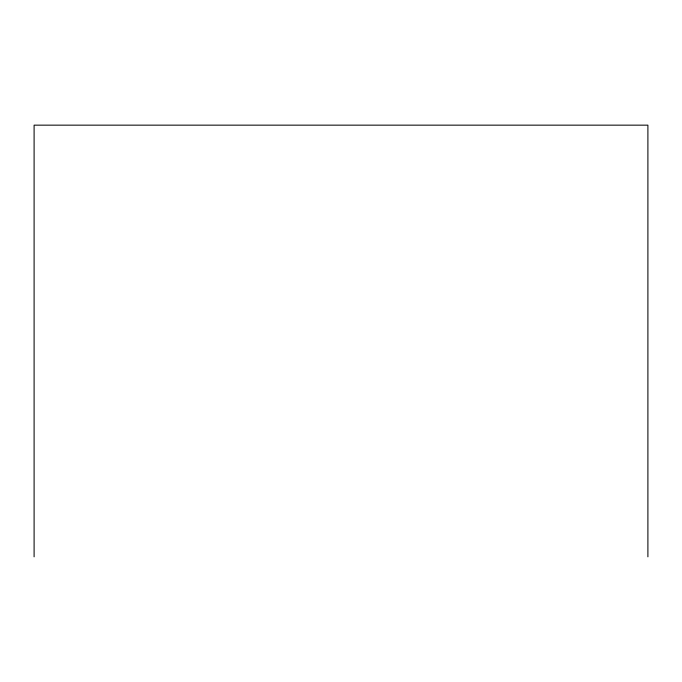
<?xml version="1.0" encoding="UTF-8"?>
<svg xmlns="http://www.w3.org/2000/svg" width="682" height="682" viewBox="0 0 682 682"><rect width="100%" height="100%" fill="white"/><g stroke="black" fill="none" stroke-linecap="round" stroke-linejoin="round"><path stroke-width="1.02" d="M647.9 556.844L647.9 125.156L34.1 125.156L34.1 556.844"/></g></svg>
